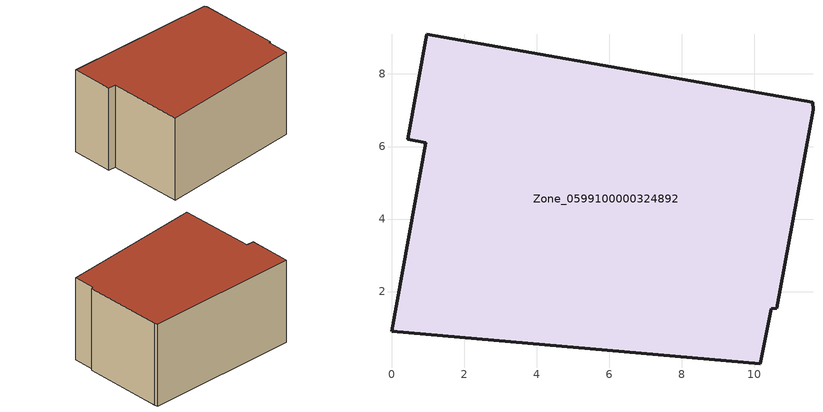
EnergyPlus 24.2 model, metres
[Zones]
Zone_0599100000324892
 floor ground (C_G): 11.62,7.22 11.62,7.01 10.62,1.54 10.48,1.53 10.17,0.01 0,0.91 0.95,6.1 0.45,6.2 0.98,9.09 z0
 wall outside (C_F): 11.62,7.01 11.62,7.22 0.98,9.09 0.45,6.2 0.95,6.1 0,0.91 10.17,0.01 10.48,1.53 10.62,1.54 11.62,7.01 z0:5.79
 roof outside (C_R): 10.62,1.54 11.62,7.01 11.62,7.22 0.98,9.09 0.45,6.2 0.95,6.1 0,0.91 10.17,0.01 10.48,1.53 z5.79
[BUILDING]
Pand.0599100000324892: North Axis=0; Terrain=City; Loads Convergence Tolerance Value=0.04; Temperature Convergence Tolerance Value=0.4; Solar Distribution=FullExterior; Maximum Number of Warmup Days=25; Minimum Number of Warmup Days=1
[Site:Location]
Rotterdam.The.Hague.AP_ZH_NLD Design_Conditions: Latitude=51.96; Longitude=4.45; Time Zone=1; Elevation=-4.5
[SITE:GROUNDTEMPERATURE:BUILDINGSURFACE]
18, 18, 18, 18, 18, 18, 18, 18, 18, 18, 18, 18
[MATERIAL] Thermal Absorptance=0.9; Solar Absorptance=0.7; Visible Absorptance=0.7
Name | Roughness | Thickness | Conductivity | Density | Specific Heat
G.TI.1992-2005 | MediumSmooth | 0.15 | 0.06 | 540 | 1210
F.TI.1992-2005 | Rough | 0.3 | 0.12 | 1920 | 840
R.TI.1992-2005 | MediumRough | 0.2 | 0.08 | 1500 | 1000
[CONSTRUCTION]
C_G: G.TI.1992-2005
C_F: F.TI.1992-2005
C_R: R.TI.1992-2005
[ZONE]
Zone_0599100000324892: Type=1; Multiplier=1; Ceiling Height=Autocalculate; Volume=Autocalculate; Floor Area=autocalculate; Part of Total Floor Area=Yes
[ZONEINFILTRATION:DESIGNFLOWRATE]
Infil_Zone_0599100000324892: Zone or ZoneList or Space or SpaceList=Zone_0599100000324892; Schedule=AlwaysOn; Design Flow Rate Calculation Method=Flow/Area; Flow Rate per Floor Area=0.0015; Constant Term Coefficient=1; Temperature Term Coefficient=0; Velocity Term Coefficient=0; Velocity Squared Term Coefficient=0
[HVACTEMPLATE:ZONE:IDEALLOADSAIRSYSTEM]
Zone_0599100000324892: Maximum Heating Supply Air Temperature=50; Minimum Cooling Supply Air Temperature=13; Maximum Heating Supply Air Humidity Ratio=0.0156; Minimum Cooling Supply Air Humidity Ratio=0.0077; Heating Limit=NoLimit; Cooling Limit=NoLimit; Dehumidification Control Type=ConstantSensibleHeatRatio; Cooling Sensible Heat Ratio=0.7; Dehumidification Setpoint=60; Humidification Control Type=None; Humidification Setpoint=30; Outdoor Air Method=None; Outdoor Air Flow Rate per Person=0.00944; Outdoor Air Flow Rate per Zone Floor Area=0; Outdoor Air Flow Rate per Zone=0; Demand Controlled Ventilation Type=None; Outdoor Air Economizer Type=NoEconomizer; Heat Recovery Type=None; Sensible Heat Recovery Effectiveness=0.7; Latent Heat Recovery Effectiveness=0.65
[ZONECONTROL:THERMOSTAT]
ThermostatControl_Zone_0599100000324892: Zone or ZoneList=Zone_0599100000324892; Control Type Schedule=DualSetpointControlType; Control 1=Thermostat_Zone_0599100000324892; Temperature Difference Between Cutout And Setpoint=0
[THERMOSTATSETPOINT:DUALSETPOINT]
Thermostat_Zone_0599100000324892: Heating Setpoint Temperature Schedule=HeatingSetpoint_Zone_0599100000324892; Cooling Setpoint Temperature Schedule=CoolingSetpoint_Zone_0599100000324892
[SCHEDULE:COMPACT]
HeatingSetpoint_Zone_0599100000324892: Through: 12/31, For: AllDays, Until: 24:00, 21
CoolingSetpoint_Zone_0599100000324892: Through: 12/31, For: AllDays, Until: 24:00, 24
DualSetpointControlType: Through: 12/31, For: AllDays, Until: 24:00, 4
AlwaysOn: Through: 12/31, For: AllDays, Until: 24:00, 1
